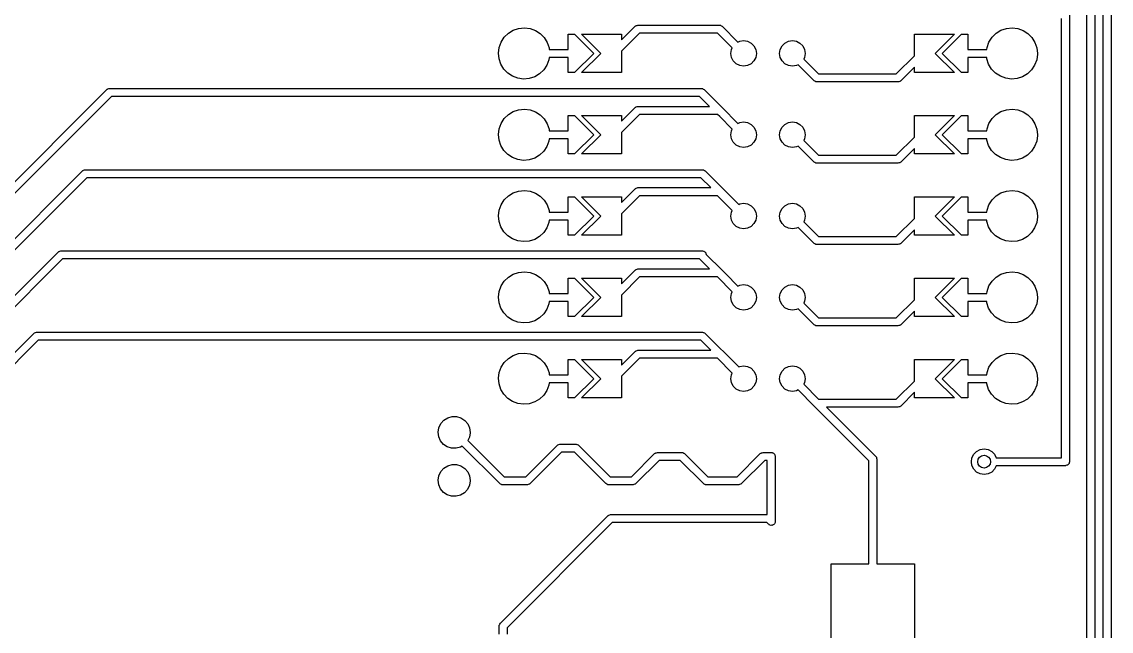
# Model space of a CAD drawing. Extents: x 3.22 to 7.32, y -5.81 to -3.45.
# Drawn here: x 5.978 to 7.318, y -4.935 to -4.185 of the extents above; entities that cross this region are included whole.
import ezdxf

# ---------------------------------------------------------------- set-up
doc = ezdxf.new("R2010")
doc.units = 0
doc.header["$MEASUREMENT"] = 0
doc.layers.add('BLACK', color=7, linetype='CONTINUOUS')

msp = doc.modelspace()

# ---------------------------------------------------------------- linework, layer by layer
at = {"layer": 'BLACK', "linetype": 'CONTINUOUS'}
for p, q in [((7.3084, -5.49307), (7.3084, -3.81627)), ((7.31824, -3.81423), (7.31824, -5.49511)), ((7.2884, -5.45307), (7.2884, -3.88627)), ((7.29824, -3.88423), (7.29824, -5.45511)), ((7.257, -4.72158), (7.257, -4.18143)), ((7.26684, -4.17651), (7.26684, -4.72651)), ((6.58264, -4.19588), (6.58929, -4.19362)), ((6.58929, -4.19362), (6.59627, -4.19289)), ((6.59627, -4.19289), (6.60324, -4.19372)), ((6.60324, -4.19372), (6.60986, -4.19607)), ((6.71589, -4.20758), (6.73257, -4.1909)), ((6.73257, -4.1909), (6.73327, -4.19038)), ((6.73327, -4.19038), (6.73339, -4.19024)), ((6.73339, -4.19024), (6.7335, -4.19021)), ((6.7335, -4.19021), (6.7337, -4.19006)), ((6.7337, -4.19006), (6.73489, -4.1898)), ((6.73489, -4.1898), (6.73605, -4.18946)), ((6.73605, -4.18946), (6.83605, -4.18946)), ((6.83605, -4.18946), (6.83692, -4.18959)), ((6.83692, -4.18959), (6.8371, -4.18957)), ((6.8371, -4.18957), (6.8372, -4.18963)), ((6.8372, -4.18963), (6.83745, -4.18966)), ((6.83745, -4.18966), (6.83847, -4.19032)), ((6.83847, -4.19032), (6.83953, -4.1909)), ((6.83953, -4.1909), (6.8591, -4.21047)), ((7.18264, -4.19588), (7.18929, -4.19362)), ((7.18929, -4.19362), (7.19627, -4.19289)), ((7.19627, -4.19289), (7.20324, -4.19372)), ((7.20324, -4.19372), (7.20986, -4.19607)), ((6.56784, -4.21038), (6.57164, -4.20447)), ((6.57164, -4.20447), (6.57666, -4.19956)), ((6.57666, -4.19956), (6.58264, -4.19588)), ((6.60986, -4.19607), (6.61579, -4.19983)), ((6.61579, -4.19983), (6.62074, -4.20482)), ((6.62074, -4.20482), (6.62446, -4.21077)), ((6.6503, -4.21946), (6.6503, -4.20076)), ((6.6503, -4.20076), (6.65818, -4.20076)), ((6.65818, -4.20076), (6.6818, -4.22438)), ((6.6903, -4.22438), (6.66668, -4.20076)), ((6.66668, -4.20076), (6.71589, -4.20076)), ((6.73809, -4.1993), (6.71589, -4.2215)), ((6.71589, -4.20076), (6.71589, -4.20758)), ((6.83401, -4.1993), (6.73809, -4.1993)), ((6.85214, -4.21743), (6.83401, -4.1993)), ((7.07621, -4.22726), (7.07621, -4.20076)), ((7.07621, -4.20076), (7.12542, -4.20076)), ((7.12542, -4.20076), (7.1018, -4.22438)), ((7.1103, -4.22438), (7.13393, -4.20076)), ((7.13393, -4.20076), (7.1418, -4.20076)), ((7.1418, -4.20076), (7.1418, -4.21946)), ((7.16784, -4.21038), (7.17164, -4.20447)), ((7.17164, -4.20447), (7.17666, -4.19956)), ((7.17666, -4.19956), (7.18264, -4.19588)), ((7.20986, -4.19607), (7.21579, -4.19983)), ((7.21579, -4.19983), (7.22074, -4.20482)), ((7.22074, -4.20482), (7.22446, -4.21077)), ((6.56456, -4.22394), (6.56544, -4.21697)), ((6.56544, -4.21697), (6.56784, -4.21038)), ((6.62446, -4.21077), (6.62677, -4.2174)), ((6.62677, -4.2174), (6.627, -4.21946)), ((6.627, -4.21946), (6.6503, -4.21946)), ((6.71589, -4.2215), (6.71589, -4.248)), ((6.8503, -4.22438), (6.85107, -4.21951)), ((6.85107, -4.21951), (6.85214, -4.21743)), ((6.8591, -4.21047), (6.86119, -4.2094)), ((6.86119, -4.2094), (6.86605, -4.20863)), ((6.86605, -4.20863), (6.87092, -4.2094)), ((6.87092, -4.2094), (6.87531, -4.21164)), ((6.87531, -4.21164), (6.87879, -4.21512)), ((6.87879, -4.21512), (6.88103, -4.21951)), ((6.88103, -4.21951), (6.8818, -4.22438)), ((6.9103, -4.22438), (6.91107, -4.21951)), ((6.91107, -4.21951), (6.91331, -4.21512)), ((6.91331, -4.21512), (6.9168, -4.21164)), ((6.9168, -4.21164), (6.92119, -4.2094)), ((6.92119, -4.2094), (6.92605, -4.20863)), ((6.92605, -4.20863), (6.93092, -4.2094)), ((6.93092, -4.2094), (6.93531, -4.21164)), ((6.93531, -4.21164), (6.93879, -4.21512)), ((6.93879, -4.21512), (6.94103, -4.21951)), ((6.94103, -4.21951), (6.9418, -4.22438)), ((7.1418, -4.21946), (7.16513, -4.21946)), ((7.16513, -4.21946), (7.16544, -4.21697)), ((7.16544, -4.21697), (7.16784, -4.21038)), ((7.22446, -4.21077), (7.22677, -4.2174)), ((7.22677, -4.2174), (7.22755, -4.22438)), ((6.56524, -4.23093), (6.56456, -4.22394)), ((6.56746, -4.23759), (6.56524, -4.23093)), ((6.62656, -4.23221), (6.62406, -4.23878)), ((6.62697, -4.2293), (6.62656, -4.23221)), ((6.6503, -4.2293), (6.62697, -4.2293)), ((6.6503, -4.248), (6.6503, -4.2293)), ((6.6818, -4.22438), (6.65818, -4.248)), ((6.66668, -4.248), (6.6903, -4.22438)), ((6.85107, -4.22925), (6.8503, -4.22438)), ((6.85331, -4.23364), (6.85107, -4.22925)), ((6.8568, -4.23712), (6.85331, -4.23364)), ((6.87879, -4.23364), (6.87531, -4.23712)), ((6.88103, -4.22925), (6.87879, -4.23364)), ((6.8818, -4.22438), (6.88103, -4.22925)), ((6.91107, -4.22925), (6.9103, -4.22438)), ((6.91331, -4.23364), (6.91107, -4.22925)), ((6.9168, -4.23712), (6.91331, -4.23364)), ((6.94103, -4.22925), (6.93997, -4.23133)), ((6.93997, -4.23133), (6.95825, -4.24962)), ((6.9418, -4.22438), (6.94103, -4.22925)), ((7.05386, -4.24962), (7.07621, -4.22726)), ((7.1018, -4.22438), (7.12542, -4.248)), ((7.13393, -4.248), (7.1103, -4.22438)), ((7.16508, -4.2293), (7.1418, -4.2293)), ((7.1418, -4.2293), (7.1418, -4.248)), ((7.16524, -4.23093), (7.16508, -4.2293)), ((7.16746, -4.23759), (7.16524, -4.23093)), ((7.22656, -4.23221), (7.22406, -4.23878)), ((7.22754, -4.22526), (7.22656, -4.23221)), ((7.22755, -4.22438), (7.22754, -4.22526)), ((6.5711, -4.2436), (6.56746, -4.23759)), ((6.57598, -4.24865), (6.5711, -4.2436)), ((6.62018, -4.24463), (6.61509, -4.24947)), ((6.62406, -4.23878), (6.62018, -4.24463)), ((6.65818, -4.248), (6.6503, -4.248)), ((6.71589, -4.248), (6.66668, -4.248)), ((6.86119, -4.23936), (6.8568, -4.23712)), ((6.86605, -4.24013), (6.86119, -4.23936)), ((6.87092, -4.23936), (6.86605, -4.24013)), ((6.87531, -4.23712), (6.87092, -4.23936)), ((6.92119, -4.23936), (6.9168, -4.23712)), ((6.92605, -4.24013), (6.92119, -4.23936)), ((6.93092, -4.23936), (6.92605, -4.24013)), ((6.93301, -4.23829), (6.93092, -4.23936)), ((6.95273, -4.25802), (6.93301, -4.23829)), ((7.07621, -4.24118), (7.05937, -4.25802)), ((7.07621, -4.248), (7.07621, -4.24118)), ((7.12542, -4.248), (7.07621, -4.248)), ((7.1418, -4.248), (7.13393, -4.248)), ((7.1711, -4.2436), (7.16746, -4.23759)), ((7.17598, -4.24865), (7.1711, -4.2436)), ((7.22018, -4.24463), (7.21509, -4.24947)), ((7.22406, -4.23878), (7.22018, -4.24463)), ((6.58185, -4.25249), (6.57598, -4.24865)), ((6.58843, -4.25494), (6.58185, -4.25249)), ((6.59539, -4.25587), (6.58843, -4.25494)), ((6.60239, -4.25523), (6.59539, -4.25587)), ((6.60906, -4.25306), (6.60239, -4.25523)), ((6.61509, -4.24947), (6.60906, -4.25306)), ((6.95379, -4.2586), (6.95273, -4.25802)), ((6.95481, -4.25926), (6.95379, -4.2586)), ((6.95506, -4.25929), (6.95481, -4.25926)), ((6.95516, -4.25935), (6.95506, -4.25929)), ((6.95534, -4.25933), (6.95516, -4.25935)), ((6.95621, -4.25946), (6.95534, -4.25933)), ((7.05589, -4.25946), (6.95621, -4.25946)), ((6.95825, -4.24962), (7.05386, -4.24962)), ((7.05706, -4.25912), (7.05589, -4.25946)), ((7.05824, -4.25886), (7.05706, -4.25912)), ((7.05845, -4.25871), (7.05824, -4.25886)), ((7.05855, -4.25868), (7.05845, -4.25871)), ((7.05867, -4.25854), (7.05855, -4.25868)), ((7.05937, -4.25802), (7.05867, -4.25854)), ((7.18185, -4.25249), (7.17598, -4.24865)), ((7.18843, -4.25494), (7.18185, -4.25249)), ((7.19539, -4.25587), (7.18843, -4.25494)), ((7.20239, -4.25523), (7.19539, -4.25587)), ((7.20906, -4.25306), (7.20239, -4.25523)), ((7.21509, -4.24947), (7.20906, -4.25306)), ((5.53375, -4.81772), (6.08269, -4.26877)), ((6.08269, -4.26877), (6.0834, -4.26825)), ((6.0834, -4.26825), (6.08351, -4.26811)), ((6.08351, -4.26811), (6.08362, -4.26808)), ((6.08362, -4.26808), (6.08383, -4.26793)), ((6.08383, -4.26793), (6.08501, -4.26767)), ((6.08501, -4.26767), (6.08617, -4.26733)), ((6.08617, -4.26733), (6.32767, -4.26733)), ((6.32767, -4.26733), (6.3353, -4.26733)), ((6.3353, -4.26733), (6.3353, -4.26733)), ((6.3353, -4.26733), (6.3453, -4.26733)), ((6.3453, -4.26733), (6.34767, -4.26733)), ((6.34767, -4.26733), (6.8053, -4.26733)), ((6.8053, -4.26733), (6.8053, -4.26733)), ((6.8053, -4.26733), (6.81392, -4.26733)), ((6.81392, -4.26733), (6.81479, -4.26746)), ((6.81479, -4.26746), (6.81497, -4.26744)), ((6.81497, -4.26744), (6.81507, -4.2675)), ((6.81507, -4.2675), (6.81532, -4.26753)), ((6.81532, -4.26753), (6.81634, -4.26819)), ((6.81634, -4.26819), (6.8174, -4.26877)), ((6.8174, -4.26877), (6.83953, -4.2909)), ((6.08821, -4.27717), (5.5354, -4.82999)), ((6.32767, -4.27717), (6.08821, -4.27717)), ((6.34767, -4.27717), (6.32767, -4.27717)), ((6.8053, -4.27717), (6.34767, -4.27717)), ((6.81188, -4.27717), (6.8053, -4.27717)), ((6.82417, -4.28946), (6.81188, -4.27717)), ((6.57164, -4.30447), (6.57666, -4.29956)), ((6.57666, -4.29956), (6.58264, -4.29588)), ((6.58264, -4.29588), (6.58929, -4.29362)), ((6.58929, -4.29362), (6.59627, -4.29289)), ((6.59627, -4.29289), (6.60324, -4.29372)), ((6.60324, -4.29372), (6.60986, -4.29607)), ((6.60986, -4.29607), (6.61579, -4.29983)), ((6.61579, -4.29983), (6.62074, -4.30482)), ((6.6503, -4.31946), (6.6503, -4.30076)), ((6.6503, -4.30076), (6.65818, -4.30076)), ((6.65818, -4.30076), (6.6818, -4.32438)), ((6.6903, -4.32438), (6.66668, -4.30076)), ((6.66668, -4.30076), (6.71589, -4.30076)), ((6.71589, -4.30758), (6.73257, -4.2909)), ((6.73809, -4.2993), (6.71589, -4.3215)), ((6.71589, -4.30076), (6.71589, -4.30758)), ((6.73257, -4.2909), (6.73327, -4.29038)), ((6.73327, -4.29038), (6.73339, -4.29024)), ((6.73339, -4.29024), (6.7335, -4.29021)), ((6.7335, -4.29021), (6.7337, -4.29006)), ((6.7337, -4.29006), (6.73489, -4.2898)), ((6.73489, -4.2898), (6.73605, -4.28946)), ((6.73605, -4.28946), (6.82417, -4.28946)), ((6.83401, -4.2993), (6.73809, -4.2993)), ((6.83674, -4.30203), (6.83401, -4.2993)), ((6.85214, -4.31743), (6.83674, -4.30203)), ((6.83953, -4.2909), (6.83953, -4.2909)), ((6.83953, -4.2909), (6.8591, -4.31047)), ((7.07621, -4.32726), (7.07621, -4.30076)), ((7.07621, -4.30076), (7.12542, -4.30076)), ((7.12542, -4.30076), (7.1018, -4.32438)), ((7.1103, -4.32438), (7.13393, -4.30076)), ((7.13393, -4.30076), (7.1418, -4.30076)), ((7.1418, -4.30076), (7.1418, -4.31946)), ((7.17164, -4.30447), (7.17666, -4.29956)), ((7.17666, -4.29956), (7.18264, -4.29588)), ((7.18264, -4.29588), (7.18929, -4.29362)), ((7.18929, -4.29362), (7.19627, -4.29289)), ((7.19627, -4.29289), (7.20324, -4.29372)), ((7.20324, -4.29372), (7.20986, -4.29607)), ((7.20986, -4.29607), (7.21579, -4.29983)), ((7.21579, -4.29983), (7.22074, -4.30482)), ((6.56544, -4.31697), (6.56784, -4.31038)), ((6.56784, -4.31038), (6.57164, -4.30447)), ((6.62074, -4.30482), (6.62446, -4.31077)), ((6.62446, -4.31077), (6.62677, -4.3174)), ((6.8591, -4.31047), (6.86119, -4.3094)), ((6.86119, -4.3094), (6.86605, -4.30863)), ((6.86605, -4.30863), (6.87092, -4.3094)), ((6.87092, -4.3094), (6.87531, -4.31164)), ((6.87531, -4.31164), (6.87879, -4.31512)), ((6.87879, -4.31512), (6.88103, -4.31951)), ((6.91107, -4.31951), (6.91331, -4.31512)), ((6.91331, -4.31512), (6.9168, -4.31164)), ((6.9168, -4.31164), (6.92119, -4.3094)), ((6.92119, -4.3094), (6.92605, -4.30863)), ((6.92605, -4.30863), (6.93092, -4.3094)), ((6.93092, -4.3094), (6.93531, -4.31164)), ((6.93531, -4.31164), (6.93879, -4.31512)), ((6.93879, -4.31512), (6.94103, -4.31951)), ((7.16544, -4.31697), (7.16784, -4.31038)), ((7.16784, -4.31038), (7.17164, -4.30447)), ((7.22074, -4.30482), (7.22446, -4.31077)), ((7.22446, -4.31077), (7.22677, -4.3174)), ((6.56456, -4.32394), (6.56544, -4.31697)), ((6.56524, -4.33093), (6.56456, -4.32394)), ((6.62677, -4.3174), (6.627, -4.31946)), ((6.627, -4.31946), (6.6503, -4.31946)), ((6.6818, -4.32438), (6.65818, -4.348)), ((6.66668, -4.348), (6.6903, -4.32438)), ((6.71589, -4.3215), (6.71589, -4.348)), ((6.8503, -4.32438), (6.85107, -4.31951)), ((6.85107, -4.32925), (6.8503, -4.32438)), ((6.85107, -4.31951), (6.85214, -4.31743)), ((6.88103, -4.31951), (6.8818, -4.32438)), ((6.8818, -4.32438), (6.88103, -4.32925)), ((6.9103, -4.32438), (6.91107, -4.31951)), ((6.91107, -4.32925), (6.9103, -4.32438)), ((6.94103, -4.31951), (6.9418, -4.32438)), ((6.9418, -4.32438), (6.94103, -4.32925)), ((7.05386, -4.34962), (7.07621, -4.32726)), ((7.1018, -4.32438), (7.12542, -4.348)), ((7.13393, -4.348), (7.1103, -4.32438)), ((7.1418, -4.31946), (7.16513, -4.31946)), ((7.16513, -4.31946), (7.16544, -4.31697)), ((7.22754, -4.32526), (7.22656, -4.33221)), ((7.22677, -4.3174), (7.22755, -4.32438)), ((7.22755, -4.32438), (7.22754, -4.32526)), ((6.56746, -4.33759), (6.56524, -4.33093)), ((6.5711, -4.3436), (6.56746, -4.33759)), ((6.62406, -4.33878), (6.62018, -4.34463)), ((6.62656, -4.33221), (6.62406, -4.33878)), ((6.62697, -4.3293), (6.62656, -4.33221)), ((6.6503, -4.3293), (6.62697, -4.3293)), ((6.6503, -4.348), (6.6503, -4.3293)), ((6.85331, -4.33364), (6.85107, -4.32925)), ((6.8568, -4.33712), (6.85331, -4.33364)), ((6.86119, -4.33936), (6.8568, -4.33712)), ((6.86605, -4.34013), (6.86119, -4.33936)), ((6.87092, -4.33936), (6.86605, -4.34013)), ((6.87531, -4.33712), (6.87092, -4.33936)), ((6.87879, -4.33364), (6.87531, -4.33712)), ((6.88103, -4.32925), (6.87879, -4.33364)), ((6.91331, -4.33364), (6.91107, -4.32925)), ((6.9168, -4.33712), (6.91331, -4.33364)), ((6.92119, -4.33936), (6.9168, -4.33712)), ((6.92605, -4.34013), (6.92119, -4.33936)), ((6.93092, -4.33936), (6.92605, -4.34013)), ((6.93301, -4.33829), (6.93092, -4.33936)), ((6.95273, -4.35802), (6.93301, -4.33829)), ((6.94103, -4.32925), (6.93997, -4.33133)), ((6.93997, -4.33133), (6.95825, -4.34962)), ((7.07621, -4.34118), (7.05937, -4.35802)), ((7.07621, -4.348), (7.07621, -4.34118)), ((7.16508, -4.3293), (7.1418, -4.3293)), ((7.1418, -4.3293), (7.1418, -4.348)), ((7.16524, -4.33093), (7.16508, -4.3293)), ((7.16746, -4.33759), (7.16524, -4.33093)), ((7.1711, -4.3436), (7.16746, -4.33759)), ((7.22406, -4.33878), (7.22018, -4.34463)), ((7.22656, -4.33221), (7.22406, -4.33878)), ((6.57598, -4.34865), (6.5711, -4.3436)), ((6.58185, -4.35249), (6.57598, -4.34865)), ((6.58843, -4.35494), (6.58185, -4.35249)), ((6.59539, -4.35587), (6.58843, -4.35494)), ((6.60239, -4.35523), (6.59539, -4.35587)), ((6.60906, -4.35306), (6.60239, -4.35523)), ((6.61509, -4.34947), (6.60906, -4.35306)), ((6.62018, -4.34463), (6.61509, -4.34947)), ((6.65818, -4.348), (6.6503, -4.348)), ((6.71589, -4.348), (6.66668, -4.348)), ((6.95825, -4.34962), (7.05386, -4.34962)), ((7.12542, -4.348), (7.07621, -4.348)), ((7.1418, -4.348), (7.13393, -4.348)), ((7.17598, -4.34865), (7.1711, -4.3436)), ((7.18185, -4.35249), (7.17598, -4.34865)), ((7.18843, -4.35494), (7.18185, -4.35249)), ((7.19539, -4.35587), (7.18843, -4.35494)), ((7.20239, -4.35523), (7.19539, -4.35587)), ((7.20906, -4.35306), (7.20239, -4.35523)), ((7.21509, -4.34947), (7.20906, -4.35306)), ((7.22018, -4.34463), (7.21509, -4.34947)), ((5.56988, -4.85158), (6.05269, -4.36877)), ((6.05269, -4.36877), (6.0534, -4.36825)), ((6.0534, -4.36825), (6.05351, -4.36811)), ((6.05351, -4.36811), (6.05362, -4.36808)), ((6.05362, -4.36808), (6.05383, -4.36793)), ((6.05383, -4.36793), (6.05501, -4.36767)), ((6.05501, -4.36767), (6.05617, -4.36733)), ((6.05617, -4.36733), (6.8153, -4.36733)), ((6.8153, -4.36733), (6.81616, -4.36746)), ((6.81616, -4.36746), (6.81634, -4.36744)), ((6.81634, -4.36744), (6.81644, -4.3675)), ((6.81644, -4.3675), (6.81669, -4.36753)), ((6.81669, -4.36753), (6.81771, -4.36819)), ((6.81771, -4.36819), (6.81878, -4.36877)), ((6.81878, -4.36877), (6.86001, -4.41)), ((6.95379, -4.3586), (6.95273, -4.35802)), ((6.95481, -4.35926), (6.95379, -4.3586)), ((6.95506, -4.35929), (6.95481, -4.35926)), ((6.95516, -4.35935), (6.95506, -4.35929)), ((6.95534, -4.35933), (6.95516, -4.35935)), ((6.95621, -4.35946), (6.95534, -4.35933)), ((7.05589, -4.35946), (6.95621, -4.35946)), ((7.05706, -4.35912), (7.05589, -4.35946)), ((7.05824, -4.35886), (7.05706, -4.35912)), ((7.05845, -4.35871), (7.05824, -4.35886)), ((7.05855, -4.35868), (7.05845, -4.35871)), ((7.05867, -4.35854), (7.05855, -4.35868)), ((7.05937, -4.35802), (7.05867, -4.35854)), ((6.05821, -4.37717), (5.5754, -4.85998)), ((6.81326, -4.37717), (6.05821, -4.37717)), ((6.82554, -4.38946), (6.81326, -4.37717)), ((6.58264, -4.39588), (6.58929, -4.39362)), ((6.58929, -4.39362), (6.59627, -4.39289)), ((6.59627, -4.39289), (6.60324, -4.39372)), ((6.60324, -4.39372), (6.60986, -4.39607)), ((6.71589, -4.40758), (6.73257, -4.3909)), ((6.73257, -4.3909), (6.73327, -4.39038)), ((6.73327, -4.39038), (6.73339, -4.39024)), ((6.73339, -4.39024), (6.7335, -4.39021)), ((6.7335, -4.39021), (6.7337, -4.39006)), ((6.7337, -4.39006), (6.73489, -4.3898)), ((6.73489, -4.3898), (6.73605, -4.38946)), ((6.73605, -4.38946), (6.82554, -4.38946)), ((7.18264, -4.39588), (7.18929, -4.39362)), ((7.18929, -4.39362), (7.19627, -4.39289)), ((7.19627, -4.39289), (7.20324, -4.39372)), ((7.20324, -4.39372), (7.20986, -4.39607)), ((6.56784, -4.41038), (6.57164, -4.40447)), ((6.57164, -4.40447), (6.57666, -4.39956)), ((6.57666, -4.39956), (6.58264, -4.39588)), ((6.60986, -4.39607), (6.61579, -4.39983)), ((6.61579, -4.39983), (6.62074, -4.40482)), ((6.62074, -4.40482), (6.62446, -4.41077)), ((6.6503, -4.41946), (6.6503, -4.40076)), ((6.6503, -4.40076), (6.65818, -4.40076)), ((6.65818, -4.40076), (6.6818, -4.42438)), ((6.6903, -4.42438), (6.66668, -4.40076)), ((6.66668, -4.40076), (6.71589, -4.40076)), ((6.73809, -4.3993), (6.71589, -4.4215)), ((6.71589, -4.40076), (6.71589, -4.40758)), ((6.83401, -4.3993), (6.73809, -4.3993)), ((6.85214, -4.41743), (6.83401, -4.3993)), ((6.86119, -4.4094), (6.86605, -4.40863)), ((6.86605, -4.40863), (6.87092, -4.4094)), ((6.92119, -4.4094), (6.92605, -4.40863)), ((6.92605, -4.40863), (6.93092, -4.4094)), ((7.07621, -4.42726), (7.07621, -4.40076)), ((7.07621, -4.40076), (7.12542, -4.40076)), ((7.12542, -4.40076), (7.1018, -4.42438)), ((7.1103, -4.42438), (7.13393, -4.40076)), ((7.13393, -4.40076), (7.1418, -4.40076)), ((7.1418, -4.40076), (7.1418, -4.41946)), ((7.16784, -4.41038), (7.17164, -4.40447)), ((7.17164, -4.40447), (7.17666, -4.39956)), ((7.17666, -4.39956), (7.18264, -4.39588)), ((7.20986, -4.39607), (7.21579, -4.39983)), ((7.21579, -4.39983), (7.22074, -4.40482)), ((7.22074, -4.40482), (7.22446, -4.41077)), ((6.56456, -4.42394), (6.56544, -4.41697)), ((6.56544, -4.41697), (6.56784, -4.41038)), ((6.62446, -4.41077), (6.62677, -4.4174)), ((6.62677, -4.4174), (6.627, -4.41946)), ((6.627, -4.41946), (6.6503, -4.41946)), ((6.71589, -4.4215), (6.71589, -4.448)), ((6.8503, -4.42438), (6.85107, -4.41951)), ((6.85107, -4.41951), (6.85214, -4.41743)), ((6.86001, -4.41), (6.86119, -4.4094)), ((6.87092, -4.4094), (6.87531, -4.41164)), ((6.87531, -4.41164), (6.87879, -4.41512)), ((6.87879, -4.41512), (6.88103, -4.41951)), ((6.88103, -4.41951), (6.8818, -4.42438)), ((6.9103, -4.42438), (6.91107, -4.41951)), ((6.91107, -4.41951), (6.91331, -4.41512)), ((6.91331, -4.41512), (6.9168, -4.41164)), ((6.9168, -4.41164), (6.92119, -4.4094)), ((6.93092, -4.4094), (6.93531, -4.41164)), ((6.93531, -4.41164), (6.93879, -4.41512)), ((6.93879, -4.41512), (6.94103, -4.41951)), ((6.94103, -4.41951), (6.9418, -4.42438)), ((7.1418, -4.41946), (7.16513, -4.41946)), ((7.16513, -4.41946), (7.16544, -4.41697)), ((7.16544, -4.41697), (7.16784, -4.41038)), ((7.22446, -4.41077), (7.22677, -4.4174)), ((7.22677, -4.4174), (7.22755, -4.42438)), ((6.56524, -4.43093), (6.56456, -4.42394)), ((6.56746, -4.43759), (6.56524, -4.43093)), ((6.62656, -4.43221), (6.62406, -4.43878)), ((6.62697, -4.4293), (6.62656, -4.43221)), ((6.6503, -4.4293), (6.62697, -4.4293)), ((6.6503, -4.448), (6.6503, -4.4293)), ((6.6818, -4.42438), (6.65818, -4.448)), ((6.66668, -4.448), (6.6903, -4.42438)), ((6.85107, -4.42925), (6.8503, -4.42438)), ((6.85331, -4.43364), (6.85107, -4.42925)), ((6.8568, -4.43712), (6.85331, -4.43364)), ((6.87879, -4.43364), (6.87531, -4.43712)), ((6.88103, -4.42925), (6.87879, -4.43364)), ((6.8818, -4.42438), (6.88103, -4.42925)), ((6.91107, -4.42925), (6.9103, -4.42438)), ((6.91331, -4.43364), (6.91107, -4.42925)), ((6.9168, -4.43712), (6.91331, -4.43364)), ((6.94103, -4.42925), (6.93997, -4.43133)), ((6.93997, -4.43133), (6.95825, -4.44962)), ((6.9418, -4.42438), (6.94103, -4.42925)), ((7.05386, -4.44962), (7.07621, -4.42726)), ((7.1018, -4.42438), (7.12542, -4.448)), ((7.13393, -4.448), (7.1103, -4.42438)), ((7.16508, -4.4293), (7.1418, -4.4293)), ((7.1418, -4.4293), (7.1418, -4.448)), ((7.16524, -4.43093), (7.16508, -4.4293)), ((7.16746, -4.43759), (7.16524, -4.43093)), ((7.22656, -4.43221), (7.22406, -4.43878)), ((7.22754, -4.42526), (7.22656, -4.43221)), ((7.22755, -4.42438), (7.22754, -4.42526)), ((6.5711, -4.4436), (6.56746, -4.43759)), ((6.57598, -4.44865), (6.5711, -4.4436)), ((6.58185, -4.45249), (6.57598, -4.44865)), ((6.61509, -4.44947), (6.60906, -4.45306)), ((6.62018, -4.44463), (6.61509, -4.44947)), ((6.62406, -4.43878), (6.62018, -4.44463)), ((6.65818, -4.448), (6.6503, -4.448)), ((6.71589, -4.448), (6.66668, -4.448)), ((6.86119, -4.43936), (6.8568, -4.43712)), ((6.86605, -4.44013), (6.86119, -4.43936)), ((6.87092, -4.43936), (6.86605, -4.44013)), ((6.87531, -4.43712), (6.87092, -4.43936)), ((6.92119, -4.43936), (6.9168, -4.43712)), ((6.92605, -4.44013), (6.92119, -4.43936)), ((6.93092, -4.43936), (6.92605, -4.44013)), ((6.93301, -4.43829), (6.93092, -4.43936)), ((6.95273, -4.45802), (6.93301, -4.43829)), ((7.07621, -4.44118), (7.05937, -4.45802)), ((7.07621, -4.448), (7.07621, -4.44118)), ((7.12542, -4.448), (7.07621, -4.448)), ((7.1418, -4.448), (7.13393, -4.448)), ((7.1711, -4.4436), (7.16746, -4.43759)), ((7.17598, -4.44865), (7.1711, -4.4436)), ((7.18185, -4.45249), (7.17598, -4.44865)), ((7.21509, -4.44947), (7.20906, -4.45306)), ((7.22018, -4.44463), (7.21509, -4.44947)), ((7.22406, -4.43878), (7.22018, -4.44463)), ((6.58843, -4.45494), (6.58185, -4.45249)), ((6.59539, -4.45587), (6.58843, -4.45494)), ((6.60239, -4.45523), (6.59539, -4.45587)), ((6.60906, -4.45306), (6.60239, -4.45523)), ((6.95379, -4.4586), (6.95273, -4.45802)), ((6.95481, -4.45926), (6.95379, -4.4586)), ((6.95506, -4.45929), (6.95481, -4.45926)), ((6.95516, -4.45935), (6.95506, -4.45929)), ((6.95534, -4.45933), (6.95516, -4.45935)), ((6.95621, -4.45946), (6.95534, -4.45933)), ((7.05589, -4.45946), (6.95621, -4.45946)), ((6.95825, -4.44962), (7.05386, -4.44962)), ((7.05706, -4.45912), (7.05589, -4.45946)), ((7.05824, -4.45886), (7.05706, -4.45912)), ((7.05845, -4.45871), (7.05824, -4.45886)), ((7.05855, -4.45868), (7.05845, -4.45871)), ((7.05867, -4.45854), (7.05855, -4.45868)), ((7.05937, -4.45802), (7.05867, -4.45854)), ((7.18843, -4.45494), (7.18185, -4.45249)), ((7.19539, -4.45587), (7.18843, -4.45494)), ((7.20239, -4.45523), (7.19539, -4.45587)), ((7.20906, -4.45306), (7.20239, -4.45523)), ((5.60434, -4.88713), (6.02269, -4.46877)), ((6.02269, -4.46877), (6.0234, -4.46825)), ((6.0234, -4.46825), (6.02351, -4.46811)), ((6.02351, -4.46811), (6.02362, -4.46808)), ((6.02362, -4.46808), (6.02383, -4.46793)), ((6.02383, -4.46793), (6.02501, -4.46767)), ((6.02501, -4.46767), (6.02617, -4.46733)), ((6.02617, -4.46733), (6.8153, -4.46733)), ((6.8153, -4.46733), (6.81669, -4.46753)), ((6.81669, -4.46753), (6.81699, -4.46773)), ((6.81699, -4.46773), (6.81734, -4.46778)), ((6.81734, -4.46778), (6.81814, -4.46847)), ((6.81814, -4.46847), (6.81902, -4.46904)), ((6.81902, -4.46904), (6.81917, -4.46936)), ((6.81917, -4.46936), (6.81944, -4.46959)), ((6.81944, -4.46959), (6.81973, -4.4706)), ((6.81973, -4.4706), (6.82015, -4.47152)), ((6.82015, -4.47152), (6.83953, -4.4909)), ((6.02821, -4.47717), (5.60985, -4.89553)), ((6.81188, -4.47717), (6.02821, -4.47717)), ((6.73489, -4.4898), (6.73605, -4.48946)), ((6.73605, -4.48946), (6.82417, -4.48946)), ((6.82417, -4.48946), (6.81188, -4.47717)), ((6.57164, -4.50447), (6.57666, -4.49956)), ((6.57666, -4.49956), (6.58264, -4.49588)), ((6.58264, -4.49588), (6.58929, -4.49362)), ((6.58929, -4.49362), (6.59627, -4.49289)), ((6.59627, -4.49289), (6.60324, -4.49372)), ((6.60324, -4.49372), (6.60986, -4.49607)), ((6.60986, -4.49607), (6.61579, -4.49983)), ((6.61579, -4.49983), (6.62074, -4.50482)), ((6.6503, -4.51946), (6.6503, -4.50076)), ((6.6503, -4.50076), (6.65818, -4.50076)), ((6.65818, -4.50076), (6.6818, -4.52438)), ((6.6903, -4.52438), (6.66668, -4.50076)), ((6.66668, -4.50076), (6.71589, -4.50076)), ((6.71589, -4.50758), (6.73257, -4.4909)), ((6.73809, -4.4993), (6.71589, -4.5215)), ((6.71589, -4.50076), (6.71589, -4.50758)), ((6.73257, -4.4909), (6.73327, -4.49038)), ((6.73327, -4.49038), (6.73339, -4.49024)), ((6.73339, -4.49024), (6.7335, -4.49021)), ((6.7335, -4.49021), (6.7337, -4.49006)), ((6.7337, -4.49006), (6.73489, -4.4898)), ((6.83401, -4.4993), (6.73809, -4.4993)), ((6.85214, -4.51743), (6.83401, -4.4993)), ((6.83953, -4.4909), (6.83953, -4.4909)), ((6.83953, -4.4909), (6.84425, -4.49562)), ((6.84425, -4.49562), (6.8591, -4.51047)), ((7.07621, -4.52726), (7.07621, -4.50076)), ((7.07621, -4.50076), (7.12542, -4.50076)), ((7.12542, -4.50076), (7.1018, -4.52438)), ((7.1103, -4.52438), (7.13393, -4.50076)), ((7.13393, -4.50076), (7.1418, -4.50076)), ((7.1418, -4.50076), (7.1418, -4.51946)), ((7.17164, -4.50447), (7.17666, -4.49956)), ((7.17666, -4.49956), (7.18264, -4.49588)), ((7.18264, -4.49588), (7.18929, -4.49362)), ((7.18929, -4.49362), (7.19627, -4.49289)), ((7.19627, -4.49289), (7.20324, -4.49372)), ((7.20324, -4.49372), (7.20986, -4.49607)), ((7.20986, -4.49607), (7.21579, -4.49983)), ((7.21579, -4.49983), (7.22074, -4.50482)), ((6.56544, -4.51697), (6.56784, -4.51038)), ((6.56784, -4.51038), (6.57164, -4.50447)), ((6.62074, -4.50482), (6.62446, -4.51077)), ((6.62446, -4.51077), (6.62677, -4.5174)), ((6.8591, -4.51047), (6.86119, -4.5094)), ((6.86119, -4.5094), (6.86605, -4.50863)), ((6.86605, -4.50863), (6.87092, -4.5094)), ((6.87092, -4.5094), (6.87531, -4.51164)), ((6.87531, -4.51164), (6.87879, -4.51512)), ((6.87879, -4.51512), (6.88103, -4.51951)), ((6.91107, -4.51951), (6.91331, -4.51512)), ((6.91331, -4.51512), (6.9168, -4.51164)), ((6.9168, -4.51164), (6.92119, -4.5094)), ((6.92119, -4.5094), (6.92605, -4.50863)), ((6.92605, -4.50863), (6.93092, -4.5094)), ((6.93092, -4.5094), (6.93531, -4.51164)), ((6.93531, -4.51164), (6.93879, -4.51512)), ((6.93879, -4.51512), (6.94103, -4.51951)), ((7.16544, -4.51697), (7.16784, -4.51038)), ((7.16784, -4.51038), (7.17164, -4.50447)), ((7.22074, -4.50482), (7.22446, -4.51077)), ((7.22446, -4.51077), (7.22677, -4.5174)), ((6.56456, -4.52394), (6.56544, -4.51697)), ((6.56524, -4.53093), (6.56456, -4.52394)), ((6.62697, -4.5293), (6.62656, -4.53221)), ((6.62677, -4.5174), (6.627, -4.51946)), ((6.6503, -4.5293), (6.62697, -4.5293)), ((6.627, -4.51946), (6.6503, -4.51946)), ((6.6503, -4.548), (6.6503, -4.5293)), ((6.6818, -4.52438), (6.65818, -4.548)), ((6.66668, -4.548), (6.6903, -4.52438)), ((6.71589, -4.5215), (6.71589, -4.548)), ((6.8503, -4.52438), (6.85107, -4.51951)), ((6.85107, -4.52925), (6.8503, -4.52438)), ((6.85107, -4.51951), (6.85214, -4.51743)), ((6.85331, -4.53364), (6.85107, -4.52925)), ((6.88103, -4.52925), (6.87879, -4.53364)), ((6.88103, -4.51951), (6.8818, -4.52438)), ((6.8818, -4.52438), (6.88103, -4.52925)), ((6.9103, -4.52438), (6.91107, -4.51951)), ((6.91107, -4.52925), (6.9103, -4.52438)), ((6.91331, -4.53364), (6.91107, -4.52925)), ((6.94103, -4.52925), (6.93997, -4.53133)), ((6.94103, -4.51951), (6.9418, -4.52438)), ((6.9418, -4.52438), (6.94103, -4.52925)), ((7.05386, -4.54962), (7.07621, -4.52726)), ((7.1018, -4.52438), (7.12542, -4.548)), ((7.13393, -4.548), (7.1103, -4.52438)), ((7.1418, -4.51946), (7.16513, -4.51946)), ((7.16508, -4.5293), (7.1418, -4.5293)), ((7.1418, -4.5293), (7.1418, -4.548)), ((7.16524, -4.53093), (7.16508, -4.5293)), ((7.16513, -4.51946), (7.16544, -4.51697)), ((7.22754, -4.52526), (7.22656, -4.53221)), ((7.22677, -4.5174), (7.22755, -4.52438)), ((7.22755, -4.52438), (7.22754, -4.52526)), ((6.56746, -4.53759), (6.56524, -4.53093)), ((6.5711, -4.5436), (6.56746, -4.53759)), ((6.62406, -4.53878), (6.62018, -4.54463)), ((6.62656, -4.53221), (6.62406, -4.53878)), ((6.8568, -4.53712), (6.85331, -4.53364)), ((6.86119, -4.53936), (6.8568, -4.53712)), ((6.86605, -4.54013), (6.86119, -4.53936)), ((6.87092, -4.53936), (6.86605, -4.54013)), ((6.87531, -4.53712), (6.87092, -4.53936)), ((6.87879, -4.53364), (6.87531, -4.53712)), ((6.9168, -4.53712), (6.91331, -4.53364)), ((6.92119, -4.53936), (6.9168, -4.53712)), ((6.92605, -4.54013), (6.92119, -4.53936)), ((6.93092, -4.53936), (6.92605, -4.54013)), ((6.93301, -4.53829), (6.93092, -4.53936)), ((6.95273, -4.55802), (6.93301, -4.53829)), ((6.93997, -4.53133), (6.95825, -4.54962)), ((7.07621, -4.54118), (7.05937, -4.55802)), ((7.07621, -4.548), (7.07621, -4.54118)), ((7.16746, -4.53759), (7.16524, -4.53093)), ((7.1711, -4.5436), (7.16746, -4.53759)), ((7.22406, -4.53878), (7.22018, -4.54463)), ((7.22656, -4.53221), (7.22406, -4.53878)), ((6.57598, -4.54865), (6.5711, -4.5436)), ((6.58185, -4.55249), (6.57598, -4.54865)), ((6.58843, -4.55494), (6.58185, -4.55249)), ((6.59539, -4.55587), (6.58843, -4.55494)), ((6.60239, -4.55523), (6.59539, -4.55587)), ((6.60906, -4.55306), (6.60239, -4.55523)), ((6.61509, -4.54947), (6.60906, -4.55306)), ((6.62018, -4.54463), (6.61509, -4.54947)), ((6.65818, -4.548), (6.6503, -4.548)), ((6.71589, -4.548), (6.66668, -4.548)), ((6.95825, -4.54962), (7.05386, -4.54962)), ((7.12542, -4.548), (7.07621, -4.548)), ((7.1418, -4.548), (7.13393, -4.548)), ((7.17598, -4.54865), (7.1711, -4.5436)), ((7.18185, -4.55249), (7.17598, -4.54865)), ((7.18843, -4.55494), (7.18185, -4.55249)), ((7.19539, -4.55587), (7.18843, -4.55494)), ((7.20239, -4.55523), (7.19539, -4.55587)), ((7.20906, -4.55306), (7.20239, -4.55523)), ((7.21509, -4.54947), (7.20906, -4.55306)), ((7.22018, -4.54463), (7.21509, -4.54947)), ((5.63988, -4.92158), (5.99269, -4.56877)), ((5.99269, -4.56877), (5.9934, -4.56825)), ((5.9934, -4.56825), (5.99351, -4.56811)), ((5.99351, -4.56811), (5.99362, -4.56808)), ((5.99362, -4.56808), (5.99382, -4.56793)), ((5.99382, -4.56793), (5.99501, -4.56767)), ((5.99501, -4.56767), (5.99617, -4.56733)), ((5.99617, -4.56733), (6.8153, -4.56733)), ((6.8153, -4.56733), (6.81616, -4.56746)), ((6.81616, -4.56746), (6.81634, -4.56744)), ((6.81634, -4.56744), (6.81644, -4.5675)), ((6.81644, -4.5675), (6.81669, -4.56753)), ((6.81669, -4.56753), (6.81771, -4.56819)), ((6.81771, -4.56819), (6.81878, -4.56877)), ((6.81878, -4.56877), (6.86001, -4.61)), ((6.95379, -4.5586), (6.95273, -4.55802)), ((6.95481, -4.55926), (6.95379, -4.5586)), ((6.95506, -4.55929), (6.95481, -4.55926)), ((6.95516, -4.55935), (6.95506, -4.55929)), ((6.95534, -4.55933), (6.95516, -4.55935)), ((6.95621, -4.55946), (6.95534, -4.55933)), ((7.05589, -4.55946), (6.95621, -4.55946)), ((7.05706, -4.55912), (7.05589, -4.55946)), ((7.05824, -4.55886), (7.05706, -4.55912)), ((7.05845, -4.55871), (7.05824, -4.55886)), ((7.05855, -4.55868), (7.05845, -4.55871)), ((7.05867, -4.55854), (7.05855, -4.55868)), ((7.05937, -4.55802), (7.05867, -4.55854)), ((5.99821, -4.57717), (5.6454, -4.92999)), ((6.81326, -4.57717), (5.99821, -4.57717)), ((6.82554, -4.58946), (6.81326, -4.57717)), ((6.57666, -4.59956), (6.58264, -4.59588)), ((6.58264, -4.59588), (6.58929, -4.59362)), ((6.58929, -4.59362), (6.59627, -4.59289)), ((6.59627, -4.59289), (6.60324, -4.59372)), ((6.60324, -4.59372), (6.60986, -4.59607)), ((6.60986, -4.59607), (6.61579, -4.59983)), ((6.71589, -4.60758), (6.73257, -4.5909)), ((6.73257, -4.5909), (6.73327, -4.59038)), ((6.73327, -4.59038), (6.73339, -4.59024)), ((6.73339, -4.59024), (6.7335, -4.59021)), ((6.7335, -4.59021), (6.7337, -4.59006)), ((6.7337, -4.59006), (6.73489, -4.5898)), ((6.73489, -4.5898), (6.73605, -4.58946)), ((6.73605, -4.58946), (6.82554, -4.58946)), ((7.17666, -4.59956), (7.18264, -4.59588)), ((7.18264, -4.59588), (7.18929, -4.59362)), ((7.18929, -4.59362), (7.19627, -4.59289)), ((7.19627, -4.59289), (7.20324, -4.59372)), ((7.20324, -4.59372), (7.20986, -4.59607)), ((7.20986, -4.59607), (7.21579, -4.59983)), ((6.56784, -4.61038), (6.57164, -4.60447)), ((6.57164, -4.60447), (6.57666, -4.59956)), ((6.61579, -4.59983), (6.62074, -4.60482)), ((6.62074, -4.60482), (6.62446, -4.61077)), ((6.6503, -4.61946), (6.6503, -4.60076)), ((6.6503, -4.60076), (6.65818, -4.60076)), ((6.65818, -4.60076), (6.6818, -4.62438)), ((6.6903, -4.62438), (6.66668, -4.60076)), ((6.66668, -4.60076), (6.71589, -4.60076)), ((6.73809, -4.5993), (6.71589, -4.6215)), ((6.71589, -4.60076), (6.71589, -4.60758)), ((6.83401, -4.5993), (6.73809, -4.5993)), ((6.85214, -4.61743), (6.83401, -4.5993)), ((6.86001, -4.61), (6.86119, -4.6094)), ((6.86119, -4.6094), (6.86605, -4.60863)), ((6.86605, -4.60863), (6.87092, -4.6094)), ((6.87092, -4.6094), (6.87531, -4.61164)), ((6.9168, -4.61164), (6.92119, -4.6094)), ((6.92119, -4.6094), (6.92605, -4.60863)), ((6.92605, -4.60863), (6.93092, -4.6094)), ((6.93092, -4.6094), (6.93531, -4.61164)), ((7.07621, -4.62726), (7.07621, -4.60076)), ((7.07621, -4.60076), (7.12542, -4.60076)), ((7.12542, -4.60076), (7.1018, -4.62438)), ((7.1103, -4.62438), (7.13393, -4.60076)), ((7.13393, -4.60076), (7.1418, -4.60076)), ((7.1418, -4.60076), (7.1418, -4.61946)), ((7.16784, -4.61038), (7.17164, -4.60447)), ((7.17164, -4.60447), (7.17666, -4.59956)), ((7.21579, -4.59983), (7.22074, -4.60482)), ((7.22074, -4.60482), (7.22446, -4.61077)), ((6.56456, -4.62394), (6.56544, -4.61697)), ((6.56544, -4.61697), (6.56784, -4.61038)), ((6.62446, -4.61077), (6.62677, -4.6174)), ((6.62677, -4.6174), (6.627, -4.61946)), ((6.627, -4.61946), (6.6503, -4.61946)), ((6.71589, -4.6215), (6.71589, -4.648)), ((6.8503, -4.62438), (6.85107, -4.61951)), ((6.85107, -4.61951), (6.85214, -4.61743)), ((6.87531, -4.61164), (6.87879, -4.61512)), ((6.87879, -4.61512), (6.88103, -4.61951)), ((6.88103, -4.61951), (6.8818, -4.62438)), ((6.9103, -4.62438), (6.91107, -4.61951)), ((6.91107, -4.61951), (6.91331, -4.61512)), ((6.91331, -4.61512), (6.9168, -4.61164)), ((6.93531, -4.61164), (6.93879, -4.61512)), ((6.93879, -4.61512), (6.94103, -4.61951)), ((6.94103, -4.61951), (6.9418, -4.62438)), ((7.1418, -4.61946), (7.16513, -4.61946)), ((7.16513, -4.61946), (7.16544, -4.61697)), ((7.16544, -4.61697), (7.16784, -4.61038)), ((7.22446, -4.61077), (7.22677, -4.6174)), ((7.22677, -4.6174), (7.22755, -4.62438)), ((6.56524, -4.63093), (6.56456, -4.62394)), ((6.56746, -4.63759), (6.56524, -4.63093)), ((6.62656, -4.63221), (6.62406, -4.63878)), ((6.62697, -4.6293), (6.62656, -4.63221)), ((6.6503, -4.6293), (6.62697, -4.6293)), ((6.6503, -4.648), (6.6503, -4.6293)), ((6.6818, -4.62438), (6.65818, -4.648)), ((6.66668, -4.648), (6.6903, -4.62438)), ((6.85107, -4.62925), (6.8503, -4.62438)), ((6.85331, -4.63364), (6.85107, -4.62925)), ((6.8568, -4.63712), (6.85331, -4.63364)), ((6.87879, -4.63364), (6.87531, -4.63712)), ((6.88103, -4.62925), (6.87879, -4.63364)), ((6.8818, -4.62438), (6.88103, -4.62925)), ((6.91107, -4.62925), (6.9103, -4.62438)), ((6.91331, -4.63364), (6.91107, -4.62925)), ((6.9168, -4.63712), (6.91331, -4.63364)), ((6.94103, -4.62925), (6.93997, -4.63133)), ((6.93997, -4.63133), (6.95825, -4.64962)), ((6.9418, -4.62438), (6.94103, -4.62925)), ((7.05386, -4.64962), (7.07621, -4.62726)), ((7.1018, -4.62438), (7.12542, -4.648)), ((7.13393, -4.648), (7.1103, -4.62438)), ((7.16508, -4.6293), (7.1418, -4.6293)), ((7.1418, -4.6293), (7.1418, -4.648)), ((7.16524, -4.63093), (7.16508, -4.6293)), ((7.16746, -4.63759), (7.16524, -4.63093)), ((7.22656, -4.63221), (7.22406, -4.63878)), ((7.22754, -4.62526), (7.22656, -4.63221)), ((7.22755, -4.62438), (7.22754, -4.62526)), ((6.5711, -4.6436), (6.56746, -4.63759)), ((6.57598, -4.64865), (6.5711, -4.6436)), ((6.58185, -4.65249), (6.57598, -4.64865)), ((6.61509, -4.64947), (6.60906, -4.65306)), ((6.62018, -4.64463), (6.61509, -4.64947)), ((6.62406, -4.63878), (6.62018, -4.64463)), ((6.65818, -4.648), (6.6503, -4.648)), ((6.71589, -4.648), (6.66668, -4.648)), ((6.86119, -4.63936), (6.8568, -4.63712)), ((6.86605, -4.64013), (6.86119, -4.63936)), ((6.87092, -4.63936), (6.86605, -4.64013)), ((6.87531, -4.63712), (6.87092, -4.63936)), ((6.92119, -4.63936), (6.9168, -4.63712)), ((6.92605, -4.64013), (6.92119, -4.63936)), ((6.93092, -4.63936), (6.92605, -4.64013)), ((6.93301, -4.63829), (6.93092, -4.63936)), ((6.95273, -4.65802), (6.93301, -4.63829)), ((6.95825, -4.64962), (7.05386, -4.64962)), ((7.07621, -4.64118), (7.05937, -4.65802)), ((7.07621, -4.648), (7.07621, -4.64118)), ((7.12542, -4.648), (7.07621, -4.648)), ((7.1418, -4.648), (7.13393, -4.648)), ((7.1711, -4.6436), (7.16746, -4.63759)), ((7.17598, -4.64865), (7.1711, -4.6436)), ((7.18185, -4.65249), (7.17598, -4.64865)), ((7.21509, -4.64947), (7.20906, -4.65306)), ((7.22018, -4.64463), (7.21509, -4.64947)), ((7.22406, -4.63878), (7.22018, -4.64463)), ((6.58843, -4.65494), (6.58185, -4.65249)), ((6.59539, -4.65587), (6.58843, -4.65494)), ((6.60239, -4.65523), (6.59539, -4.65587)), ((6.60906, -4.65306), (6.60239, -4.65523)), ((7.02007, -4.72536), (6.95273, -4.65802)), ((6.95273, -4.65802), (6.95273, -4.65802)), ((7.05589, -4.65946), (6.96809, -4.65946)), ((6.96809, -4.65946), (7.02847, -4.71984)), ((7.05706, -4.65912), (7.05589, -4.65946)), ((7.05824, -4.65886), (7.05706, -4.65912)), ((7.05845, -4.65871), (7.05824, -4.65886)), ((7.05855, -4.65868), (7.05845, -4.65871)), ((7.05867, -4.65854), (7.05855, -4.65868)), ((7.05937, -4.65802), (7.05867, -4.65854)), ((7.18843, -4.65494), (7.18185, -4.65249)), ((7.19539, -4.65587), (7.18843, -4.65494)), ((7.20239, -4.65523), (7.19539, -4.65587)), ((7.20906, -4.65306), (7.20239, -4.65523)), ((6.49355, -4.67966), (6.49724, -4.67548)), ((6.49724, -4.67548), (6.50196, -4.6725)), ((6.50196, -4.6725), (6.50733, -4.67097)), ((6.50733, -4.67097), (6.51291, -4.671)), ((6.51291, -4.671), (6.51826, -4.6726)), ((6.51826, -4.6726), (6.52294, -4.67564)), ((6.52294, -4.67564), (6.52658, -4.67987)), ((6.49032, -4.69023), (6.49118, -4.68472)), ((6.49104, -4.69577), (6.49032, -4.69023)), ((6.49118, -4.68472), (6.49355, -4.67966)), ((6.52658, -4.67987), (6.52889, -4.68495)), ((6.52889, -4.68495), (6.52969, -4.69047)), ((6.52969, -4.69047), (6.52968, -4.69095)), ((6.49329, -4.70087), (6.49104, -4.69577)), ((6.49688, -4.70515), (6.49329, -4.70087)), ((6.52875, -4.69646), (6.52686, -4.70037)), ((6.52686, -4.70037), (6.57157, -4.74508)), ((6.52968, -4.69095), (6.52875, -4.69646)), ((6.50153, -4.70824), (6.49688, -4.70515)), ((6.50685, -4.7099), (6.50153, -4.70824)), ((6.51243, -4.71001), (6.50685, -4.7099)), ((6.51782, -4.70854), (6.51243, -4.71001)), ((6.51986, -4.70729), (6.51782, -4.70854)), ((6.56605, -4.75348), (6.51986, -4.70729)), ((6.59796, -4.74508), (6.63652, -4.70652)), ((6.64204, -4.71492), (6.60348, -4.75348)), ((6.63652, -4.70652), (6.63722, -4.706)), ((6.63722, -4.706), (6.63734, -4.70586)), ((6.63734, -4.70586), (6.63745, -4.70583)), ((6.63745, -4.70583), (6.63765, -4.70568)), ((6.63765, -4.70568), (6.63884, -4.70542)), ((6.63884, -4.70542), (6.64, -4.70508)), ((6.64, -4.70508), (6.66, -4.70508)), ((6.65796, -4.71492), (6.64204, -4.71492)), ((6.69652, -4.75348), (6.65796, -4.71492)), ((6.66, -4.70508), (6.66087, -4.7052)), ((6.66087, -4.7052), (6.66105, -4.70519)), ((6.66105, -4.70519), (6.66115, -4.70524)), ((6.66115, -4.70524), (6.6614, -4.70528)), ((6.6614, -4.70528), (6.66242, -4.70594)), ((6.66242, -4.70594), (6.66348, -4.70652)), ((6.66348, -4.70652), (6.70204, -4.74508)), ((6.72796, -4.74508), (6.75652, -4.71652)), ((6.75652, -4.71652), (6.75722, -4.716)), ((6.75722, -4.716), (6.75734, -4.71586)), ((6.75734, -4.71586), (6.75745, -4.71583)), ((6.75745, -4.71583), (6.75765, -4.71568)), ((6.75765, -4.71568), (6.75884, -4.71542)), ((6.75884, -4.71542), (6.76, -4.71508)), ((6.76, -4.71508), (6.79, -4.71508)), ((6.79, -4.71508), (6.79087, -4.7152)), ((6.79087, -4.7152), (6.79105, -4.71519)), ((6.79105, -4.71519), (6.79115, -4.71524)), ((6.79115, -4.71524), (6.7914, -4.71528)), ((6.7914, -4.71528), (6.79242, -4.71594)), ((6.79242, -4.71594), (6.79348, -4.71652)), ((6.79348, -4.71652), (6.82204, -4.74508)), ((6.85796, -4.74508), (6.88652, -4.71652)), ((6.88652, -4.71652), (6.88722, -4.716)), ((6.88722, -4.716), (6.88734, -4.71586)), ((6.88734, -4.71586), (6.88745, -4.71583)), ((6.88745, -4.71583), (6.88765, -4.71568)), ((6.88765, -4.71568), (6.88884, -4.71542)), ((6.88884, -4.71542), (6.89, -4.71508)), ((6.89, -4.71508), (6.9, -4.71508)), ((6.9, -4.71508), (6.9014, -4.71528)), ((6.9014, -4.71528), (6.9017, -4.71547)), ((6.9017, -4.71547), (6.90205, -4.71553)), ((6.90205, -4.71553), (6.90284, -4.71621)), ((6.90284, -4.71621), (6.90373, -4.71678)), ((6.90373, -4.71678), (6.90387, -4.71711)), ((6.90387, -4.71711), (6.90414, -4.71734)), ((6.90414, -4.71734), (6.90444, -4.71835)), ((7.14694, -4.72164), (7.14918, -4.71725)), ((7.14918, -4.71725), (7.15266, -4.71376)), ((7.15266, -4.71376), (7.15705, -4.71153)), ((7.15705, -4.71153), (7.16192, -4.71076)), ((7.16192, -4.71076), (7.16679, -4.71153)), ((7.16679, -4.71153), (7.17118, -4.71376)), ((7.17118, -4.71376), (7.17466, -4.71725)), ((7.17466, -4.71725), (7.17687, -4.72158)), ((6.50196, -4.73156), (6.50733, -4.73002)), ((6.50733, -4.73002), (6.51291, -4.73006)), ((6.51291, -4.73006), (6.51826, -4.73166)), ((6.76204, -4.72492), (6.73348, -4.75348)), ((6.78796, -4.72492), (6.76204, -4.72492)), ((6.81652, -4.75348), (6.78796, -4.72492)), ((6.89204, -4.72492), (6.86348, -4.75348)), ((6.89508, -4.72492), (6.89204, -4.72492)), ((6.89508, -4.79158), (6.89508, -4.72492)), ((6.90444, -4.71835), (6.90487, -4.71931)), ((6.90487, -4.71931), (6.90482, -4.71966)), ((6.90482, -4.71966), (6.90492, -4.72)), ((6.90492, -4.72), (6.90492, -4.8)), ((7.02007, -4.85194), (7.02007, -4.72536)), ((7.02847, -4.71984), (7.02899, -4.72054)), ((7.02899, -4.72054), (7.02913, -4.72066)), ((7.02913, -4.72066), (7.02916, -4.72077)), ((7.02916, -4.72077), (7.02931, -4.72097)), ((7.02931, -4.72097), (7.02957, -4.72215)), ((7.02957, -4.72215), (7.02991, -4.72332)), ((7.02991, -4.72332), (7.02991, -4.85194)), ((7.14617, -4.72651), (7.14694, -4.72164)), ((7.14694, -4.73137), (7.14617, -4.72651)), ((7.17687, -4.72158), (7.257, -4.72158)), ((7.26458, -4.73065), (7.26357, -4.73094)), ((7.26481, -4.73038), (7.26458, -4.73065)), ((7.26514, -4.73023), (7.26481, -4.73038)), ((7.26571, -4.72935), (7.26514, -4.73023)), ((7.26639, -4.72855), (7.26571, -4.72935)), ((7.26645, -4.7282), (7.26639, -4.72855)), ((7.26664, -4.7279), (7.26645, -4.7282)), ((7.26684, -4.72651), (7.26664, -4.7279)), ((6.49032, -4.74929), (6.49118, -4.74377)), ((6.49118, -4.74377), (6.49355, -4.73872)), ((6.49355, -4.73872), (6.49724, -4.73454)), ((6.49724, -4.73454), (6.50196, -4.73156)), ((6.51826, -4.73166), (6.52294, -4.73469)), ((6.52294, -4.73469), (6.52658, -4.73892)), ((6.52658, -4.73892), (6.52889, -4.744)), ((6.52889, -4.744), (6.52969, -4.74953)), ((7.14918, -4.73576), (7.14694, -4.73137)), ((7.15266, -4.73925), (7.14918, -4.73576)), ((7.15705, -4.74148), (7.15266, -4.73925)), ((7.16192, -4.74225), (7.15705, -4.74148)), ((7.16679, -4.74148), (7.16192, -4.74225)), ((7.17118, -4.73925), (7.16679, -4.74148)), ((7.17466, -4.73576), (7.17118, -4.73925)), ((7.17687, -4.73143), (7.17466, -4.73576)), ((7.26192, -4.73143), (7.17687, -4.73143)), ((7.26226, -4.73133), (7.26192, -4.73143)), ((7.26261, -4.73138), (7.26226, -4.73133)), ((7.26357, -4.73094), (7.26261, -4.73138)), ((6.49104, -4.75482), (6.49032, -4.74929)), ((6.49329, -4.75993), (6.49104, -4.75482)), ((6.52875, -4.75551), (6.52632, -4.76054)), ((6.52968, -4.75001), (6.52875, -4.75551)), ((6.52969, -4.74953), (6.52968, -4.75001)), ((6.56711, -4.75406), (6.56605, -4.75348)), ((6.56813, -4.75472), (6.56711, -4.75406)), ((6.56838, -4.75476), (6.56813, -4.75472)), ((6.56848, -4.75481), (6.56838, -4.75476)), ((6.56866, -4.7548), (6.56848, -4.75481)), ((6.56953, -4.75492), (6.56866, -4.7548)), ((6.6, -4.75492), (6.56953, -4.75492)), ((6.57157, -4.74508), (6.59796, -4.74508)), ((6.60116, -4.75458), (6.6, -4.75492)), ((6.60235, -4.75432), (6.60116, -4.75458)), ((6.60255, -4.75417), (6.60235, -4.75432)), ((6.60266, -4.75414), (6.60255, -4.75417)), ((6.60278, -4.754), (6.60266, -4.75414)), ((6.60348, -4.75348), (6.60278, -4.754)), ((6.69758, -4.75406), (6.69652, -4.75348)), ((6.6986, -4.75472), (6.69758, -4.75406)), ((6.69885, -4.75476), (6.6986, -4.75472)), ((6.69895, -4.75481), (6.69885, -4.75476)), ((6.69913, -4.7548), (6.69895, -4.75481)), ((6.7, -4.75492), (6.69913, -4.7548)), ((6.73, -4.75492), (6.7, -4.75492)), ((6.70204, -4.74508), (6.72796, -4.74508)), ((6.73116, -4.75458), (6.73, -4.75492)), ((6.73235, -4.75432), (6.73116, -4.75458)), ((6.73255, -4.75417), (6.73235, -4.75432)), ((6.73266, -4.75414), (6.73255, -4.75417)), ((6.73278, -4.754), (6.73266, -4.75414)), ((6.73348, -4.75348), (6.73278, -4.754)), ((6.81758, -4.75406), (6.81652, -4.75348)), ((6.8186, -4.75472), (6.81758, -4.75406)), ((6.81885, -4.75476), (6.8186, -4.75472)), ((6.81895, -4.75481), (6.81885, -4.75476)), ((6.81913, -4.7548), (6.81895, -4.75481)), ((6.82, -4.75492), (6.81913, -4.7548)), ((6.86, -4.75492), (6.82, -4.75492)), ((6.82204, -4.74508), (6.85796, -4.74508)), ((6.86116, -4.75458), (6.86, -4.75492)), ((6.86235, -4.75432), (6.86116, -4.75458)), ((6.86255, -4.75417), (6.86235, -4.75432)), ((6.86266, -4.75414), (6.86255, -4.75417)), ((6.86278, -4.754), (6.86266, -4.75414)), ((6.86348, -4.75348), (6.86278, -4.754)), ((6.49688, -4.7642), (6.49329, -4.75993)), ((6.50153, -4.76729), (6.49688, -4.7642)), ((6.50685, -4.76896), (6.50153, -4.76729)), ((6.51243, -4.76906), (6.50685, -4.76896)), ((6.51782, -4.76759), (6.51243, -4.76906)), ((6.52257, -4.76467), (6.51782, -4.76759)), ((6.52632, -4.76054), (6.52257, -4.76467)), ((6.56678, -4.92523), (6.69899, -4.79303)), ((6.69899, -4.79303), (6.69969, -4.7925)), ((6.69969, -4.7925), (6.69981, -4.79236)), ((6.69981, -4.79236), (6.69992, -4.79233)), ((6.69992, -4.79233), (6.70012, -4.79218)), ((6.70012, -4.79218), (6.70131, -4.79193)), ((6.70131, -4.79193), (6.70247, -4.79158)), ((6.70247, -4.79158), (6.89508, -4.79158)), ((6.70451, -4.80143), (6.57519, -4.93075)), ((6.89447, -4.80143), (6.70451, -4.80143)), ((6.89652, -4.80348), (6.89447, -4.80143)), ((6.89729, -4.8039), (6.89652, -4.80348)), ((6.89795, -4.80447), (6.89729, -4.8039)), ((6.89848, -4.80455), (6.89795, -4.80447)), ((6.89895, -4.80481), (6.89848, -4.80455)), ((6.89983, -4.80475), (6.89895, -4.80481)), ((6.90069, -4.80487), (6.89983, -4.80475)), ((6.90118, -4.80465), (6.90069, -4.80487)), ((6.90172, -4.80461), (6.90118, -4.80465)), ((6.90242, -4.80409), (6.90172, -4.80461)), ((6.90322, -4.80373), (6.90242, -4.80409)), ((6.90351, -4.80328), (6.90322, -4.80373)), ((6.90394, -4.80295), (6.90351, -4.80328)), ((6.90424, -4.80213), (6.90394, -4.80295)), ((6.90472, -4.8014), (6.90424, -4.80213)), ((6.90484, -4.80053), (6.90472, -4.8014)), ((6.90491, -4.80036), (6.90484, -4.80053)), ((6.90492, -4.8), (6.90488, -4.80025)), ((6.90488, -4.80025), (6.90491, -4.80036)), ((6.97381, -4.9543), (6.97381, -4.85194)), ((6.97381, -4.85194), (7.02007, -4.85194)), ((7.02991, -4.85194), (7.07617, -4.85194)), ((7.07617, -4.85194), (7.07617, -4.9543)), ((6.56534, -4.92871), (6.56547, -4.92784)), ((6.56534, -4.93855), (6.56534, -4.92871)), ((6.56546, -4.92766), (6.56551, -4.92757)), ((6.56547, -4.92784), (6.56546, -4.92766)), ((6.56551, -4.92757), (6.56555, -4.92731)), ((6.56555, -4.92731), (6.5662, -4.9263)), ((6.5662, -4.9263), (6.56678, -4.92523)), ((6.57519, -4.93075), (6.57519, -4.93855))]:
    msp.add_line(p, q, dxfattribs=at)
at = {"layer": 'BLACK'}
msp.add_circle((7.16192, -4.72651), 0.00787, dxfattribs=at)

doc.saveas('drawing.dxf')
